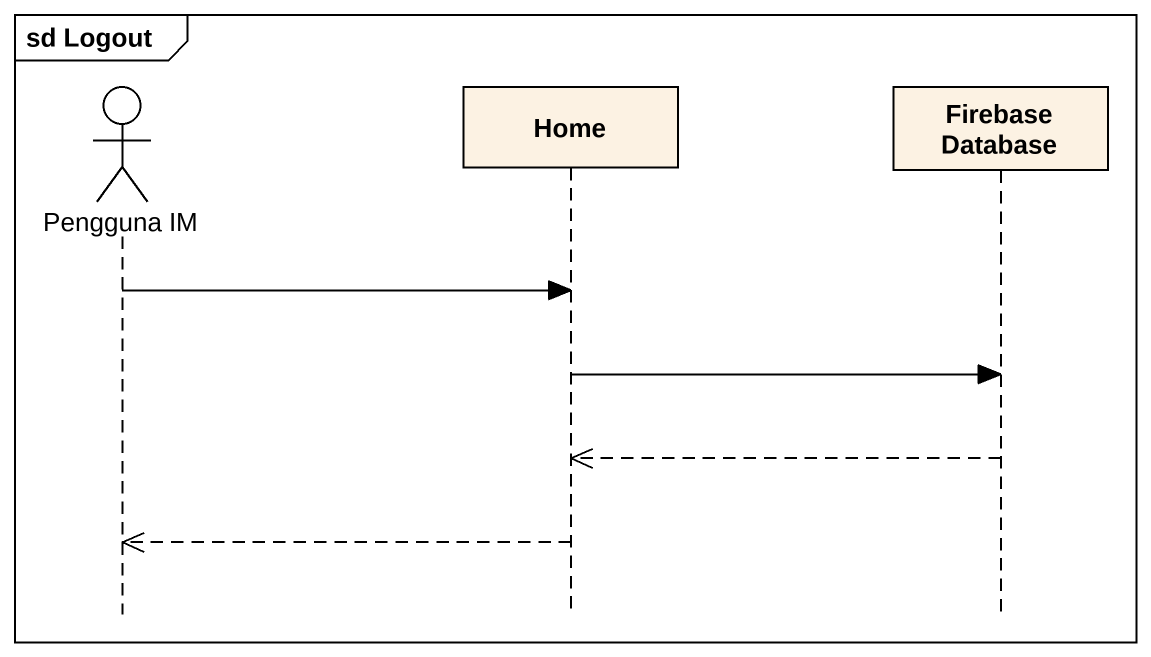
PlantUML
@startuml
mainframe sd Logout
hide footbox
actor "Pengguna IM" as Pengguna_IM
participant Home
participant "Firebase Database" as Firebase_Database

Pengguna_IM -> Home
Home -> Firebase_Database
Firebase_Database -->> Home
Home -->> Pengguna_IM
@enduml
